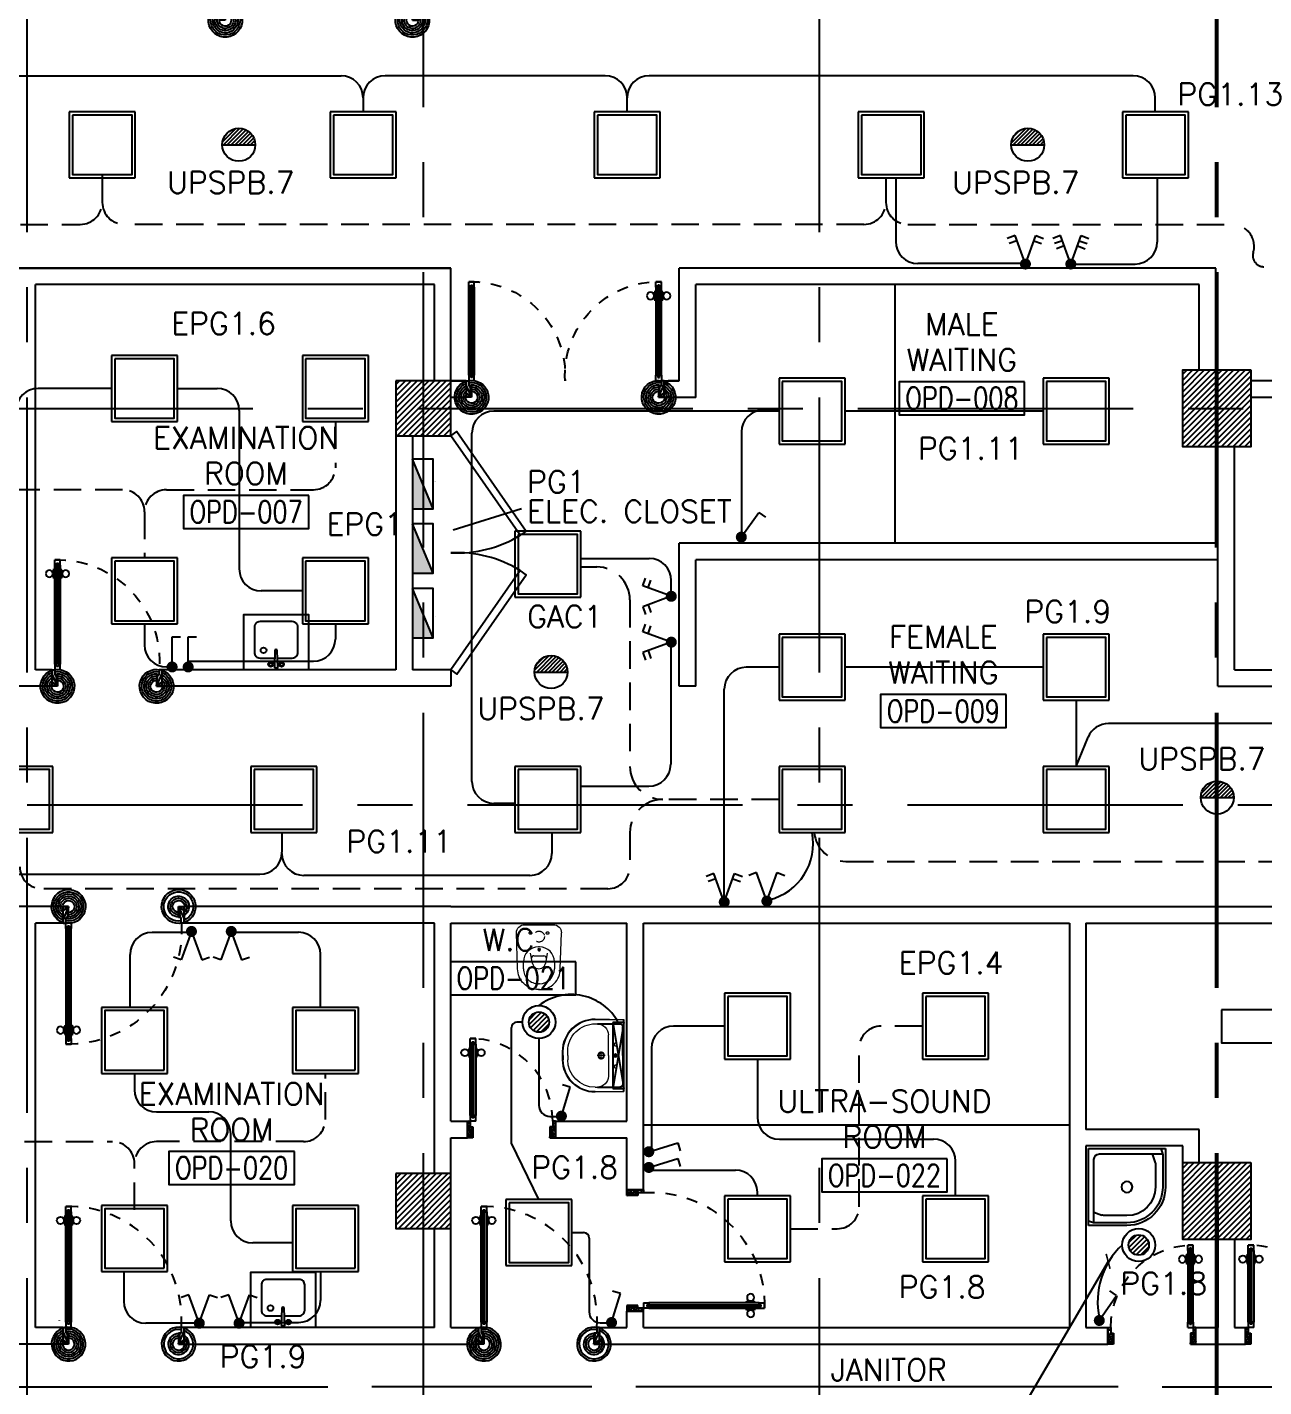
# Model space of a CAD drawing. Extents: x -10 to 91, y -4 to 87.
# Drawn here: x 35.14 to 46.38, y 20 to 32.35 of the extents above; entities that cross this region are included whole.
import ezdxf
from ezdxf.enums import TextEntityAlignment as Align

# ---------------------------------------------------------------- set-up
doc = ezdxf.new("R2010")
doc.units = 0
doc.header["$MEASUREMENT"] = 0
for name, pattern in [('CENTERX2', [4, 2.5, -0.5, 0.5, -0.5]), ('DASHED', [0.75, 0.5, -0.25]), ('HIDDEN', [0.375, 0.25, -0.125]), ('HIDDEN2', [0.1875, 0.125, -0.0625])]:
    doc.linetypes.add(name, pattern=pattern)
doc.layers.get('0').update_dxf_attribs({"linetype": 'CONTINUOUS'})
for name, color, linetype in [('AXES', 11, 'CENTERX2'), ('COL', 11, 'CONTINUOUS'), ('DOOR', 11, 'CONTINUOUS'), ('E-CLINE', 2, 'CONTINUOUS'), ('E-HLINE', 2, 'HIDDEN'), ('E-LI', 4, 'CONTINUOUS'), ('E-LITE', 4, 'CONTINUOUS'), ('E-PANELBX', 3, 'CONTINUOUS'), ('E-SWITCH', 4, 'CONTINUOUS'), ('E-TRXT', 4, 'CONTINUOUS'), ('E-WI', 6, 'CONTINUOUS'), ('EJ', 11, 'CONTINUOUS'), ('EL-LITE', 4, 'CONTINUOUS'), ('FIX', 11, 'CONTINUOUS'), ('HAT', 11, 'CONTINUOUS'), ('ME-FIX', 11, 'CONTINUOUS'), ('RM-BOX', 11, 'CONTINUOUS'), ('RM-NAME', 11, 'CONTINUOUS'), ('RM-NO', 11, 'CONTINUOUS'), ('WALL', 11, 'CONTINUOUS')]:
    doc.layers.add(name, color=color, linetype=linetype)
doc.styles.add('ROMANS', font='ROMANS.shx', dxfattribs={"width": 0.6})
doc.dimstyles.new('STANDARD in', dxfattribs={"dimtxt": 0.2, "dimasz": 0.1, "dimexe": 0.07, "dimexo": 0.05, "dimgap": 0.1, "dimtad": 1, "dimdec": 0, "dimlfac": 1000, "dimzin": 0, "dimdsep": 46, "dimtxsty": 'ROMANS', "dimblk": 'ARCHTICK', "dimcen": 0.05, "dimdle": 0.05, "dimclrd": 7, "dimclre": 7, "dimclrt": 2, "dimadec": 0, "dimazin": 0, "dimtfac": 1, "dimtdec": 0, "dimtmove": 2, "dimatfit": 3, "dimldrblk": 'ARCHTICK', "dimfxl": 0, "dimtolj": 1, "dimtzin": 0, "dimarcsym": 0})

# ---------------------------------------------------------------- blocks, each defined once
blk = doc.blocks.new('A$C272A55A0')
at = {"layer": 'DOOR', "color": 0, "linetype": 'ByBlock'}
for p, q in [((0, 900), (0, 1050)), ((50, 1050), (0, 1050)), ((50, 950), (50, 1050)), ((1750, 950), (1750, 1050)), ((1750, 1050), (1800, 1050)), ((1800, 1050), (1800, 900)), ((0, 900), (25, 900)), ((25, 950), (50, 950)), ((25, 900), (25, 950)), ((75, 900), (25, 900)), ((25, 850), (25, 900)), ((58, 870), (42, 870)), ((42, 870), (42, 850)), ((58, 850), (58, 870)), ((75, 900), (75, 850)), ((1725, 900), (1775, 900)), ((1725, 900), (1725, 850)), ((1742, 870), (1758, 870)), ((1742, 850), (1742, 870)), ((1775, 950), (1750, 950)), ((1758, 870), (1758, 850)), ((1775, 900), (1775, 950)), ((1800, 900), (1775, 900)), ((1775, 850), (1775, 900)), ((42, 850), (25, 850)), ((75, 850), (58, 850)), ((1725, 850), (1742, 850)), ((1758, 850), (1775, 850)), ((1718, 160), (1709, 160)), ((1709, 95), (1709, 160)), ((1725, 173), (1718, 173)), ((1718, 173), (1718, 83)), ((1718, 95), (1718, 160)), ((1775, 173), (1782, 173)), ((1782, 173), (1782, 83)), ((1782, 160), (1791, 160)), ((1782, 95), (1782, 160)), ((1791, 95), (1791, 160)), ((25, 50), (42, 50)), ((25, 50), (25, 0)), ((25, 0), (75, 0)), ((75, 0), (25, 0)), ((42, 50), (42, 30)), ((42, 30), (58, 30)), ((58, 50), (75, 50)), ((58, 50), (58, 30)), ((75, 50), (75, 0)), ((1718, 95), (1709, 95)), ((1725, 83), (1718, 83)), ((1742, 50), (1725, 50)), ((1725, 50), (1725, 0)), ((1775, 0), (1725, 0)), ((1725, 0), (1775, 0)), ((1742, 50), (1742, 30)), ((1758, 30), (1742, 30)), ((1775, 50), (1758, 50)), ((1758, 50), (1758, 30)), ((1775, 83), (1782, 83)), ((1775, 50), (1775, 0)), ((1782, 95), (1791, 95))]:
    blk.add_line(p, q, dxfattribs=at)
at = {"layer": 'DOOR', "color": 9, "linetype": 'ByBlock'}
for p, q in [((50, 1050), (0, 1010)), ((50, 1050), (0, 937)), ((50, 1050), (37, 950)), ((1750, 1050), (1800, 1010)), ((1750, 1050), (1800, 937)), ((1750, 1050), (1763, 950))]:
    blk.add_line(p, q, dxfattribs=at)
at = {"layer": 'DOOR', "linetype": 'ByBlock'}
for p, q in [((25, 850), (25, 50)), ((42, 850), (42, 50)), ((58, 850), (58, 50)), ((75, 50), (75, 850)), ((1725, 50), (1725, 850)), ((1742, 850), (1742, 50)), ((1758, 850), (1758, 50)), ((1775, 850), (1775, 50))]:
    blk.add_line(p, q, dxfattribs=at)
at = {"layer": 'DOOR', "color": 0, "linetype": 'ByBlock'}
for centre in [(1676, 128), (1824, 128)]:
    blk.add_circle(centre, 32.4, dxfattribs=at)
at = {"layer": 'DOOR', "color": 9, "linetype": 'ByBlock'}
for centre, radius, start, end in [((50, 1050), 54.4, 203.2074, 270), ((50, 1050), 74.4, 227.7764, 270), ((50, 1050), 34.4, 180, 270), ((50, 1050), 14.4, 180, 270), ((1750, 1050), 14.4, 270, 0), ((1750, 1050), 34.4, 270, 0), ((1750, 1050), 54.4, 270, 336.7926), ((1750, 1050), 74.4, 270, 312.2236), ((50, 1050), 94.4, 238.0182, 270), ((50, 1050), 114, 244.0838, 257.3774), ((50, 1050), 134, 248.1598, 259.28), ((50, 1050), 154, 251.1053, 256.2858), ((1750, 1050), 94.4, 270, 301.9818), ((1750, 1050), 114, 282.6226, 295.9162), ((1750, 1050), 134, 280.72, 291.8402), ((1750, 1050), 154, 283.7142, 288.8947)]:
    blk.add_arc(centre, radius, start, end, dxfattribs=at)
at = {"layer": 'DOOR', "linetype": 'HIDDEN', "ltscale": 0.5}
for centre, start, end in [((50, 851), 268.3174, 3.2965), ((1750, 851), 176.7035, 271.6826)]:
    blk.add_arc(centre, 851, start, end, dxfattribs=at)
at = {"layer": 'WALL', "linetype": 'ByBlock'}
blk.add_line((1800, 900), (1800, 1050), dxfattribs=at)
blk = doc.blocks.new('*X81')
at = {"color": 0}
for p, q in [((49339, 17891), (49810, 18361)), ((49339, 17944), (49757, 18361)), ((49339, 17997), (49704, 18361)), ((49339, 18050), (49650, 18361)), ((49339, 18103), (49597, 18361)), ((49339, 18156), (49544, 18361)), ((49339, 18209), (49491, 18361)), ((49339, 18262), (49438, 18361)), ((49339, 18315), (49385, 18361)), ((49363, 17861), (49839, 18338)), ((49416, 17861), (49839, 18285)), ((49469, 17861), (49839, 18232)), ((49522, 17861), (49839, 18179)), ((49575, 17861), (49839, 18125)), ((49628, 17861), (49839, 18072)), ((49681, 17861), (49839, 18019)), ((49734, 17861), (49839, 17966)), ((49787, 17861), (49839, 17913))]:
    blk.add_line(p, q, dxfattribs=at)
blk = doc.blocks.new('COL50')
at = {"layer": 'COL'}
blk.add_lwpolyline([(-250, 250), (-250, -250), (250, -250), (250, 250)], close=True, dxfattribs=at)
blk = doc.blocks.new('*X80')
at = {"color": 0}
for p, q in [((49339, 25103), (49797, 25561)), ((49339, 25156), (49744, 25561)), ((49339, 25209), (49691, 25561)), ((49339, 25262), (49638, 25561)), ((49339, 25315), (49585, 25561)), ((49339, 25368), (49532, 25561)), ((49339, 25421), (49479, 25561)), ((49339, 25474), (49426, 25561)), ((49339, 25527), (49373, 25561)), ((49350, 25061), (49839, 25550)), ((49403, 25061), (49839, 25497)), ((49456, 25061), (49839, 25444)), ((49509, 25061), (49839, 25391)), ((49562, 25061), (49839, 25338)), ((49615, 25061), (49839, 25285)), ((49668, 25061), (49839, 25232)), ((49721, 25061), (49839, 25179)), ((49774, 25061), (49839, 25126)), ((49827, 25061), (49839, 25073))]:
    blk.add_line(p, q, dxfattribs=at)
blk = doc.blocks.new('A$C74DC60CF')
at = {"layer": 'DOOR', "color": 0, "linetype": 'ByBlock'}
for p, q in [((81, 1200), (81, 1250)), ((131, 1250), (81, 1250)), ((81, 1250), (131, 1250)), ((131, 1200), (131, 1250)), ((65, 1155), (65, 1090)), ((74, 1155), (65, 1155)), ((74, 1078), (74, 1168)), ((81, 1168), (74, 1168)), ((74, 1155), (74, 1090)), ((81, 1200), (98, 1200)), ((98, 1200), (98, 1220)), ((98, 1220), (114, 1220)), ((114, 1200), (114, 1220)), ((114, 1200), (131, 1200)), ((131, 1168), (138, 1168)), ((138, 1078), (138, 1168)), ((138, 1155), (138, 1090)), ((138, 1155), (147, 1155)), ((147, 1155), (147, 1090)), ((74, 1090), (65, 1090)), ((81, 1078), (74, 1078)), ((131, 1078), (138, 1078)), ((138, 1090), (147, 1090)), ((56, 150), (56, 0)), ((56, 150), (81, 150)), ((98, 200), (81, 200)), ((81, 200), (81, 150)), ((131, 150), (81, 150)), ((81, 150), (81, 100)), ((98, 180), (98, 200)), ((114, 180), (98, 180)), ((131, 200), (114, 200)), ((114, 200), (114, 180)), ((131, 150), (131, 200)), ((1131, 150), (1131, 100)), ((1156, 150), (1131, 150)), ((1156, 150), (1156, 0)), ((1156, 0), (1156, 150)), ((106, 0), (56, 0)), ((81, 100), (106, 100)), ((106, 100), (106, 0)), ((1131, 100), (1106, 100)), ((1106, 100), (1106, 0)), ((1106, 0), (1156, 0))]:
    blk.add_line(p, q, dxfattribs=at)
at = {"layer": 'DOOR', "linetype": 'ByBlock'}
for p, q in [((81, 200), (81, 1200)), ((98, 200), (98, 1200)), ((114, 200), (114, 1200)), ((131, 1200), (131, 200))]:
    blk.add_line(p, q, dxfattribs=at)
at = {"layer": 'DOOR', "color": 9, "linetype": 'ByBlock'}
for p, q in [((106, 0), (56, 114)), ((106, 0), (56, 40)), ((106, 0), (93, 100)), ((1106, 0), (1156, 114)), ((1106, 0), (1119, 100)), ((1106, 0), (1156, 40))]:
    blk.add_line(p, q, dxfattribs=at)
at = {"layer": 'DOOR', "color": 0, "linetype": 'ByBlock'}
for centre in [(32, 1123), (179, 1123)]:
    blk.add_circle(centre, 32.4, dxfattribs=at)
at = {"layer": 'DOOR', "linetype": 'HIDDEN', "ltscale": 0.5}
blk.add_arc((106, 223), 1028, 355.9414, 91.3941, dxfattribs=at)
at = {"layer": 'DOOR', "color": 9, "linetype": 'ByBlock'}
for centre, radius, start, end in [((106, 0), 154, 103.7142, 108.8947), ((106, 0), 134, 100.72, 111.8402), ((1106, 0), 134, 68.1598, 79.28), ((1106, 0), 154, 71.1053, 76.2858), ((106, 0), 114, 102.6226, 115.9162), ((106, 0), 94.4, 90, 121.9818), ((106, 0), 74.4, 90, 132.2236), ((106, 0), 54.4, 90, 156.7926), ((106, 0), 34.4, 90, 180), ((106, 0), 14.4, 90, 180), ((1106, 0), 94.4, 58.0182, 90), ((1106, 0), 74.4, 47.7764, 90), ((1106, 0), 54.4, 23.2074, 90), ((1106, 0), 34.4, 0, 90), ((1106, 0), 14.4, 0, 90)]:
    blk.add_arc(centre, radius, start, end, dxfattribs=at)
blk = doc.blocks.new('RM1')
at = {"layer": 'RM-BOX'}
blk.add_lwpolyline([(570, -200), (-570, -200), (-570, -500), (570, -500)], close=True, dxfattribs=at)
at = {"layer": 'RM-NAME', "style": 'ROMANS'}
for tag, p in [('ROOMNAME1', (0, 324)), ('ROOMNAME2', (0, 0))]:
    blk.add_attdef(tag, text='', height=200, dxfattribs=at).set_placement(p, align=Align.MIDDLE)
at = {"layer": 'RM-NO', "style": 'ROMANS', "width": 0.8}
blk.add_attdef('ROOMNO', text='', height=200, dxfattribs=at).set_placement((0, -350), align=Align.MIDDLE)
blk = doc.blocks.new('WC')
at = {"layer": 'FIX', "lineweight": 20}
for p, q in [((475, 141), (538, 141)), ((339, 5), (339, -5)), ((395, 76), (490, 60)), ((534, 24), (540, 0)), ((540, 0), (534, -24)), ((674, 5), (674, -5)), ((490, -60), (395, -76)), ((213, -204), (210, -204)), ((538, -141), (475, -141))]:
    blk.add_line(p, q, dxfattribs=at)
at = {"layer": 'FIX', "linetype": 'Continuous', "lineweight": 20}
blk.add_line((420, -47), (420, 45), dxfattribs=at)
at = {"layer": 'FIX', "lineweight": 20}
for points in [[(210, -204, -0.414214), (137, -131), (137, 0), (137, 131, -0.414214), (210, 204)], [(727, -5), (727, 5, 0.414214), (538, 194), (210, 204)], [(727, 5), (727, -5, -0.414214), (538, -194), (210, -204)]]:
    blk.add_lwpolyline(points, format="xyb", dxfattribs=at)
at = {"layer": 'FIX', "linetype": 'HIDDEN2', "lineweight": 20, "ltscale": 0.3}
blk.add_circle((245, 0), 49.8, dxfattribs=at)
at = {"layer": 'FIX', "linetype": 'HIDDEN', "lineweight": 20, "ltscale": 0.05}
for centre in [(213, 78), (213, -77)]:
    blk.add_circle(centre, 11.6, dxfattribs=at)
at = {"layer": 'FIX', "lineweight": 20}
for centre, radius, start, end in [((475, 5), 136, 90, 180), ((538, 5), 136, 360, 90), ((464, -18), 82, 51.0758, 71.504), ((473, -7), 68.2, 27.1532, 51.0758), ((475, -5), 136, 180, 270), ((464, 18), 82, 288.496, 308.9242), ((473, 7), 68.2, 308.9242, 332.8468), ((538, -5), 136, 270, 0)]:
    blk.add_arc(centre, radius, start, end, dxfattribs=at)
at = {"layer": 'FIX', "linetype": 'Continuous', "lineweight": 20}
for centre, start, end in [((443, 46), 88.3879, 182.3338), ((442, -46), 177.6662, 271.6121)]:
    blk.add_arc(centre, 22.3, start, end, dxfattribs=at)
blk = doc.blocks.new('LAV1')
at = {"layer": 'FIX', "linetype": 'ByBlock'}
blk.add_line((-328, -25), (328, -25), dxfattribs=at)
at = {"layer": 'FIX', "linetype": 'Continuous', "lineweight": 20}
for p, q in [((-328, -285), (-328, -25)), ((328, -285), (328, -25)), ((0, -165), (-187, -165)), ((0, -165), (187, -165)), ((-288, -285), (-288, -265)), ((287, -285), (287, -265)), ((0, -535), (-38, -535)), ((0, -575), (-38, -575)), ((0, -535), (38, -535)), ((0, -575), (38, -575))]:
    blk.add_line(p, q, dxfattribs=at)
at = {"layer": 'FIX', "linetype": 'ByBlock', "ltscale": 0.3}
for p, q in [((-288, -265), (-288, -60)), ((0, -35), (-262, -35)), ((0, -35), (262, -35)), ((287, -265), (287, -60))]:
    blk.add_line(p, q, dxfattribs=at)
at = {"layer": 'FIX', "lineweight": 20}
for p, q in [((-16, -101), (15, -101)), ((0, -85), (0, -116))]:
    blk.add_line(p, q, dxfattribs=at)
at = {"layer": 'FIX', "linetype": 'DASHED', "lineweight": 20, "ltscale": 0.04}
for p, q in [((-36, -230), (37, -230)), ((0, -194), (0, -266))]:
    blk.add_line(p, q, dxfattribs=at)
at = {"layer": 'FIX', "linetype": 'Continuous', "lineweight": 20}
blk.add_lwpolyline([(295, -25), (0, -25), (-328, -25), (-334, -285, 0.414214), (-38, -582), (0, -582), (38, -582, 0.414214), (334, -285), (328, -25), (0, -25)], format="xyb", dxfattribs=at)
at = {"layer": 'FIX', "linetype": 'HIDDEN', "lineweight": 20, "ltscale": 0.05}
for centre in [(-100, -101), (100, -101)]:
    blk.add_circle(centre, 12.4, dxfattribs=at)
at = {"layer": 'FIX', "lineweight": 20}
for centre, radius in [((0, -101), 15.5), ((0, -230), 29.5), ((0, -230), 22.5)]:
    blk.add_circle(centre, radius, dxfattribs=at)
at = {"layer": 'FIX', "linetype": 'ByBlock', "ltscale": 0.3}
for centre, start, end in [((-262, -60), 90, 180), ((262, -60), 0, 90)]:
    blk.add_arc(centre, 25, start, end, dxfattribs=at)
at = {"layer": 'FIX', "linetype": 'Continuous', "lineweight": 20}
for centre, radius, start, end in [((-187, -265), 100, 90, 180), ((187, -265), 100, 0, 90), ((-38, -285), 290, 180, 270), ((-38, -285), 250, 180, 270), ((38, -285), 290, 270, 0), ((38, -285), 250, 270, 0)]:
    blk.add_arc(centre, radius, start, end, dxfattribs=at)
blk = doc.blocks.new('JAN-001')
for p, q in [((730, -30), (30, -30)), ((30, -30), (30, -730)), ((705, -80), (130, -80)), ((610, -80), (635, -152)), ((688, -30), (704, -76)), ((705, -380), (705, -84)), ((730, -380), (730, -30)), ((80, -130), (80, -705)), ((640, -380), (640, -184)), ((80, -610), (152, -635)), ((30, -688), (76, -704)), ((30, -730), (380, -730)), ((84, -705), (380, -705)), ((184, -640), (380, -640))]:
    blk.add_line(p, q)
blk.add_circle((380, -380), 50)
for centre, radius, start, end in [((130, -130), 50, 90, 180), ((680, -84), 25, 0, 19.0039), ((540, -184), 100, 0, 19.0039), ((380, -380), 350, 270, 0), ((380, -380), 325, 270, 0), ((380, -380), 260, 270, 0), ((84, -680), 25, 250.9961, 270), ((184, -540), 100, 250.9961, 270)]:
    blk.add_arc(centre, radius, start, end)
blk = doc.blocks.new('C11')
at = {"layer": 'HAT'}
h = blk.add_hatch(dxfattribs=at)
h.set_pattern_fill('ANSI31', color=256, scale=300, style=0)
h.set_pattern_definition([(45, (-383765.23, -62181), (-26.5165043, 26.5165043), [])])
h.paths.add_polyline_path([(-20, 350), (-20, 700), (-320, 700), (-320, 350)])
h.paths.add_polyline_path([(-320, 0), (-20, 0), (-20, 350), (-320, 350)])
h = blk.add_hatch(dxfattribs=at)
h.set_pattern_fill('ANSI31', color=256, scale=300, style=0)
h.set_pattern_definition([(45, (-383445.23, -62181), (-26.5165043, 26.5165043), [])])
h.paths.add_polyline_path([(300, 350), (300, 700), (0, 700), (0, 350)])
h.paths.add_polyline_path([(0, 0), (300, 0), (300, 350), (0, 350)])
at = {"layer": 'COL'}
for points in [[(-20, 700), (-20, 0), (-320, 0), (-320, 700)], [(300, 700), (300, 0), (0, 0), (0, 700)]]:
    blk.add_lwpolyline(points, close=True, dxfattribs=at)
blk = doc.blocks.new('DOOR80')
at = {"layer": 'DOOR', "color": 7, "linetype": 'ByBlock'}
for p, q in [((-150, 800), (0, 800)), ((-150, 800), (-150, 775)), ((0, 800), (-150, 800)), ((-150, 775), (-100, 775)), ((0, 750), (-114, 800)), ((-100, 775), (-100, 750)), ((0, 750), (-100, 763)), ((-100, 750), (0, 750)), ((0, 750), (-40, 800)), ((0, 750), (0, 800)), ((-850, 75), (-900, 75)), ((-900, 75), (-900, 25)), ((-900, 25), (-900, 75)), ((-850, 25), (-900, 25)), ((-850, 58), (-870, 58)), ((-870, 42), (-870, 58)), ((-850, 42), (-870, 42)), ((-850, 58), (-850, 75)), ((-850, 25), (-850, 42)), ((-727, 82), (-817, 82)), ((-817, 75), (-817, 82)), ((-817, 25), (-817, 18)), ((-727, 18), (-817, 18)), ((-805, 91), (-740, 91)), ((-805, 82), (-805, 91)), ((-805, 82), (-740, 82)), ((-805, 18), (-740, 18)), ((-805, 18), (-805, 9)), ((-805, 9), (-740, 9)), ((-740, 82), (-740, 91)), ((-740, 18), (-740, 9)), ((-727, 75), (-727, 82)), ((-727, 25), (-727, 18)), ((-150, 75), (-200, 75)), ((-200, 75), (-200, 58)), ((-200, 58), (-180, 58)), ((-180, 42), (-200, 42)), ((-200, 42), (-200, 25)), ((-200, 25), (-150, 25)), ((-180, 58), (-180, 42)), ((-150, 75), (-150, 25)), ((-150, 25), (-100, 25)), ((-150, 0), (-150, 25)), ((0, 0), (-150, 0)), ((0, 50), (-114, 0)), ((-100, 25), (-100, 50)), ((0, 50), (-100, 37)), ((-100, 50), (0, 50)), ((0, 50), (-40, 0)), ((0, 50), (0, 0))]:
    blk.add_line(p, q, dxfattribs=at)
at = {"layer": 'DOOR', "linetype": 'ByBlock'}
for p, q in [((-850, 75), (-200, 75)), ((-200, 58), (-850, 58)), ((-200, 42), (-850, 42)), ((-200, 25), (-850, 25))]:
    blk.add_line(p, q, dxfattribs=at)
at = {"layer": 'DOOR', "color": 7, "linetype": 'ByBlock'}
for centre in [(-772, 124), (-772, -24)]:
    blk.add_circle(centre, 32.4, dxfattribs=at)
at = {"layer": 'DOOR', "linetype": 'HIDDEN', "ltscale": 0.5}
blk.add_arc((-149, 23), 752, 90.0695, 176.0204, dxfattribs=at)
at = {"layer": 'DOOR', "color": 7, "linetype": 'ByBlock'}
for centre, radius, start, end in [((0, 750), 154, 161.1053, 166.2858), ((0, 750), 134, 158.1598, 169.28), ((0, 750), 94.4, 148.0182, 180), ((0, 750), 74.4, 137.7764, 180), ((0, 750), 54.4, 113.2074, 180), ((0, 750), 34.4, 90, 180), ((0, 750), 14.4, 90, 180), ((0, 50), 154, 193.7142, 198.8947), ((0, 50), 134, 190.72, 201.8402), ((0, 50), 114, 192.6226, 205.9162), ((0, 50), 94.4, 180, 211.9818), ((0, 50), 74.4, 180, 222.2236), ((0, 50), 54.4, 180, 246.7926), ((0, 50), 34.4, 180, 270), ((0, 50), 14.4, 180, 270)]:
    blk.add_arc(centre, radius, start, end, dxfattribs=at)
blk = doc.blocks.new('A$C24ED45A6')
at = {"layer": 'DOOR', "color": 0, "linetype": 'ByBlock'}
for p, q in [((925, 1100), (925, 1150)), ((925, 1150), (975, 1150)), ((975, 1150), (925, 1150)), ((942, 1100), (942, 1120)), ((958, 1120), (942, 1120)), ((958, 1100), (958, 1120)), ((975, 1100), (975, 1150)), ((909, 1055), (909, 990)), ((918, 1055), (909, 1055)), ((918, 990), (909, 990)), ((918, 978), (918, 1068)), ((925, 1068), (918, 1068)), ((918, 1055), (918, 990)), ((942, 1100), (925, 1100)), ((975, 1100), (958, 1100)), ((975, 1068), (982, 1068)), ((982, 978), (982, 1068)), ((982, 1055), (982, 990)), ((982, 1055), (991, 1055)), ((982, 990), (991, 990)), ((991, 1055), (991, 990)), ((925, 978), (918, 978)), ((975, 978), (982, 978)), ((0, 0), (0, 150)), ((0, 150), (25, 150)), ((25, 150), (25, 100)), ((925, 150), (925, 200)), ((925, 200), (942, 200)), ((925, 150), (975, 150)), ((942, 200), (942, 180)), ((942, 180), (958, 180)), ((958, 180), (958, 200)), ((958, 200), (975, 200)), ((975, 200), (975, 150)), ((1000, 150), (975, 150)), ((975, 150), (975, 100)), ((1000, 150), (1000, 0)), ((50, 0), (0, 0)), ((25, 100), (50, 100)), ((50, 100), (50, 0)), ((975, 100), (950, 100)), ((950, 100), (950, 0)), ((950, 0), (1000, 0))]:
    blk.add_line(p, q, dxfattribs=at)
at = {"layer": 'DOOR', "linetype": 'ByBlock'}
for p, q in [((925, 1100), (925, 200)), ((942, 200), (942, 1100)), ((958, 200), (958, 1100)), ((975, 200), (975, 1100))]:
    blk.add_line(p, q, dxfattribs=at)
at = {"layer": 'DOOR', "color": 9, "linetype": 'ByBlock'}
for p, q in [((50, 0), (0, 114)), ((50, 0), (0, 40)), ((50, 0), (37, 100)), ((950, 0), (1000, 114)), ((950, 0), (963, 100)), ((950, 0), (1000, 40))]:
    blk.add_line(p, q, dxfattribs=at)
at = {"layer": 'DOOR', "color": 0, "linetype": 'ByBlock'}
for centre in [(876, 1023), (1024, 1023)]:
    blk.add_circle(centre, 32.4, dxfattribs=at)
at = {"layer": 'DOOR', "linetype": 'HIDDEN', "ltscale": 0.5}
blk.add_arc((950, 222), 928, 88.456, 184.4816, dxfattribs=at)
at = {"layer": 'DOOR', "color": 9, "linetype": 'ByBlock'}
for centre, radius, start, end in [((50, 0), 154, 103.7142, 108.8947), ((50, 0), 134, 100.72, 111.8402), ((950, 0), 134, 68.1598, 79.28), ((950, 0), 154, 71.1053, 76.2858), ((50, 0), 114, 102.6226, 115.9162), ((50, 0), 94.4, 90, 121.9818), ((50, 0), 74.4, 90, 132.2236), ((50, 0), 54.4, 90, 156.7926), ((50, 0), 34.4, 90, 180), ((50, 0), 14.4, 90, 180), ((950, 0), 94.4, 58.0182, 90), ((950, 0), 74.4, 47.7764, 90), ((950, 0), 54.4, 23.2074, 90), ((950, 0), 34.4, 0, 90), ((950, 0), 14.4, 0, 90), ((950, 0), 114, 64.0838, 77.3774)]:
    blk.add_arc(centre, radius, start, end, dxfattribs=at)
at = {"layer": 'WALL'}
blk.add_line((1000, 0), (1000, 150), dxfattribs=at)
blk = doc.blocks.new('A$C180A3EE7')
at = {"layer": 'ME-FIX'}
blk.add_lwpolyline([(0.593, 0), (0.593, 0.5), (0, 0.5), (0, 0)], dxfattribs=at)
blk.add_lwpolyline([(0.309, 0.107), (0.443, 0.107, 0.414214), (0.493, 0.157), (0.493, 0.388, 0.414214), (0.443, 0.438), (0.15, 0.438, 0.414214), (0.1, 0.388), (0.1, 0.157, 0.414214), (0.15, 0.107), (0.284, 0.107)], format="xyb", dxfattribs=at)
blk.add_lwpolyline([(0.28, 0.019), (0.312, 0.019), (0.306, 0.174, 1), (0.286, 0.174)], format="xyb", close=True, dxfattribs=at)
for centre, radius in [((0.182, 0.177), 0.0255), ((0.247, 0.05), 0.0217), ((0.247, 0.05), 0.014), ((0.346, 0.05), 0.0217), ((0.346, 0.05), 0.014)]:
    blk.add_circle(centre, radius, dxfattribs=at)
blk = doc.blocks.new('L42')
at = {"layer": 'E-LITE'}
for p, q in [((0.3, 0.3), (-0.3, 0.3)), ((-0.3, 0.3), (-0.3, -0.3)), ((0.3, -0.3), (0.3, 0.3)), ((-0.3, -0.3), (0.3, -0.3))]:
    blk.add_line(p, q, dxfattribs=at)
at = {"layer": 'E-LITE', "color": 8}
blk.add_lwpolyline([(-0.27, 0.27), (-0.27, -0.27), (0.27, -0.27), (0.27, 0.27)], close=True, dxfattribs=at)
blk = doc.blocks.new('3G2W')
for p, q in [((0.329, 0.12), (0.278, 0.261)), ((0.423, 0.154), (0.372, 0.295)), ((0.517, 0.188), (0.466, 0.329)), ((0, 0), (0.517, 0.188)), ((0, 0), (0.517, -0.188)), ((0.329, -0.12), (0.278, -0.261)), ((0.423, -0.154), (0.372, -0.295)), ((0.517, -0.188), (0.466, -0.329))]:
    blk.add_line(p, q)
at = {"const_width": 0.1}
blk.add_lwpolyline([(-0.05, 0, 1), (0.05, 0, 1)], format="xyb", close=True, dxfattribs=at)
blk = doc.blocks.new('2G2W')
for p, q in [((0.423, 0.154), (0.372, 0.295)), ((0.517, 0.188), (0.466, 0.329)), ((0, 0), (0.517, 0.188)), ((0, 0), (0.517, -0.188)), ((0.423, -0.154), (0.372, -0.295)), ((0.517, -0.188), (0.466, -0.329))]:
    blk.add_line(p, q)
at = {"const_width": 0.1}
blk.add_lwpolyline([(-0.05, 0, 1), (0.05, 0, 1)], format="xyb", close=True, dxfattribs=at)
blk = doc.blocks.new('1G1W')
for p, q in [((0, 0), (0.55, 0)), ((0.55, 0), (0.55, -0.15))]:
    blk.add_line(p, q)
at = {"const_width": 0.1}
blk.add_lwpolyline([(-0.05, 0, 1), (0.05, 0, 1)], format="xyb", close=True, dxfattribs=at)
blk = doc.blocks.new('1G2W')
for p, q in [((0.517, 0.188), (0.466, 0.329)), ((0, 0), (0.517, 0.188)), ((0, 0), (0.517, -0.188)), ((0.517, -0.188), (0.466, -0.329))]:
    blk.add_line(p, q)
at = {"const_width": 0.1}
blk.add_lwpolyline([(-0.05, 0, 1), (0.05, 0, 1)], format="xyb", close=True, dxfattribs=at)
blk = doc.blocks.new('*X182')
at = {"color": 0}
for p, q in [((21548.527, 18540.142), (21548.801, 18540.415)), ((21548.529, 18539.966), (21548.977, 18540.414)), ((21548.584, 18539.845), (21549.098, 18540.359)), ((21548.672, 18539.756), (21549.187, 18540.271)), ((21548.793, 18539.7), (21549.243, 18540.15)), ((21548.966, 18539.696), (21549.246, 18539.977))]:
    blk.add_line(p, q, dxfattribs=at)
blk = doc.blocks.new('SPOT')
at = {"layer": 'E-LITE'}
for radius in [0.6, 0.369]:
    blk.add_circle((0, 0), radius, dxfattribs=at)
at = {"layer": 'E-LITE', "color": 8}
blk.add_blockref('*X182', (-21548.886, -18540.056), dxfattribs=at)
blk = doc.blocks.new('MR20')
at = {"layer": 'E-LITE'}
for p, q in [((-300, 100), (-300, 0)), ((-300, 100), (-300, 0)), ((-300, 0), (300, 0)), ((-300, 0), (300, 0)), ((-300, 0), (300, 0)), ((-300, 0), (-300, 0)), ((300, 0), (300, 100)), ((300, 0), (300, 100)), ((300, 0), (300, 0))]:
    blk.add_line(p, q, dxfattribs=at)
at = {"layer": 'E-LITE', "color": 3}
blk.add_line((300, 100), (-300, 100), dxfattribs=at)
at = {"layer": 'E-LITE', "color": 8}
for p, q in [((300, 0), (-300, 100)), ((300, 100), (-300, 0))]:
    blk.add_line(p, q, dxfattribs=at)
blk = doc.blocks.new('E-PBX')
at = {"layer": 'E-PANELBX'}
h = blk.add_hatch(color=256, dxfattribs=at)
h.paths.add_polyline_path([(34, 190), (-225, 190), (34, 81)])
h.paths.add_polyline_path([(225, 190), (34, 190), (34, 81), (225, 0)])
blk.add_line((225, 0), (-225, 190), dxfattribs=at)
blk.add_lwpolyline([(-225, 190), (225, 190), (225, 0), (-225, 0)], close=True, dxfattribs=at)
blk = doc.blocks.new('EL')
at = {"layer": 'EL-LITE'}
h = blk.add_hatch(dxfattribs=at)
h.set_pattern_fill('ANSI31', color=4, scale=0.2, style=0)
h.set_pattern_definition([(45, (587.071197, 567.777136), (-0.0176776695, 0.0176776695), [])])
h.paths.add_polyline_path([(0.15, 0, 1), (-0.15, 0)])
at = {"layer": 'EL-LITE', "color": 4}
blk.add_line((-0.15, 0), (0.15, 0), dxfattribs=at)
blk.add_circle((0, 0), 0.15, dxfattribs=at)
blk = doc.blocks.new('FLS240')
at = {"layer": 'E-LI'}
blk.add_lwpolyline([(-0.6, 0.15), (-0.6, -0.15), (0.6, -0.15), (0.6, 0.15)], close=True, dxfattribs=at)
blk.add_circle((0, 0), 0.1, dxfattribs=at)

msp = doc.modelspace()

# ---------------------------------------------------------------- linework, layer by layer
at = {"layer": 'AXES'}
for p, q in [((38.7439, 7.6211), (38.7439, 86.0986)), ((45.9439, 7.6211), (45.9439, 85.7579)), ((45.9639, 7.6211), (45.9639, 85.7579)), ((35.1439, 14.4854), (35.1439, 73.3054)), ((42.3439, 14.4854), (42.3439, 73.3054)), ((2.6925, 28.8854), (71.7839, 28.8854)), ((11.1439, 25.2854), (71.7839, 25.2854))]:
    msp.add_line(p, q, dxfattribs=at)
at = {"layer": 'E-CLINE', "color": 4}
for p, q in [((33.6258, 31.9065), (37.9958, 31.9065)), ((40.3958, 31.9065), (38.3958, 31.9065)), ((45.1943, 31.9065), (40.7958, 31.9065)), ((38.1958, 31.7065), (38.1958, 31.5796)), ((40.5958, 31.5796), (40.5958, 31.7065)), ((45.3943, 31.5796), (45.3943, 31.7065)), ((35.9096, 29.0666), (35.2427, 29.0666)), ((36.5096, 29.0666), (36.8701, 29.0666)), ((37.0701, 28.8666), (37.0701, 27.4266)), ((37.6439, 27.2266), (37.2701, 27.2266)), ((36.2096, 26.9266), (36.2096, 26.7363)), ((37.9439, 26.9266), (37.9439, 26.7887)), ((36.6064, 26.5887), (37.7439, 26.5887)), ((36.4353, 26.5363), (36.4096, 26.5363)), ((39.5754, 25.2973), (39.3846, 25.2973)), ((37.457, 25.0336), (37.457, 24.853)), ((39.9118, 25.0336), (39.9118, 24.8428)), ((32.8754, 24.653), (37.257, 24.653)), ((39.7118, 24.6428), (37.657, 24.6428)), ((36.1189, 22.8442), (36.1189, 22.695)), ((36.3189, 22.495), (36.7927, 22.495)), ((36.9927, 21.5042), (36.9927, 22.295)), ((37.5532, 21.3042), (37.1927, 21.3042)), ((33.4754, 19.9974), (37.8754, 19.9974)), ((40.2754, 19.9974), (38.2754, 19.9974)), ((45.0566, 19.9974), (40.6754, 19.9974)), ((45.4566, 19.9974), (47.4566, 19.9974))]:
    msp.add_line(p, q, dxfattribs=at)
for centre, start, end in [((37.9958, 31.7065), 0, 90), ((38.3958, 31.7065), 90, 180), ((40.3958, 31.7065), 0, 90), ((40.7958, 31.7065), 90, 180), ((45.1943, 31.7065), 0, 90), ((35.2427, 28.8666), 90, 180), ((36.8701, 28.8666), 0, 90), ((37.2701, 27.4266), 180, 270), ((36.4096, 26.7363), 180, 270), ((37.7439, 26.7887), 270, 0), ((39.3846, 25.4973), 180, 270), ((37.257, 24.853), 270, 0), ((37.657, 24.8428), 180, 270), ((39.7118, 24.8428), 270, 0), ((36.3189, 22.695), 180, 270), ((36.7927, 22.295), 0, 90), ((37.1927, 21.5042), 180, 270)]:
    msp.add_arc(centre, 0.2, start, end, dxfattribs=at)
at = {"layer": 'E-HLINE', "color": 4}
for p, q in [((35.8258, 31.0096), (35.8258, 30.7566)), ((42.9469, 30.9796), (42.9469, 30.7566)), ((34.3319, 30.5566), (35.6258, 30.5566)), ((42.7469, 30.5566), (36.0258, 30.5566)), ((43.1469, 30.5566), (46.093, 30.5566)), ((37.9439, 28.7666), (37.9439, 28.3466)), ((36.0096, 28.1466), (34.3689, 28.1466)), ((36.4096, 28.1466), (37.7439, 28.1466)), ((36.2096, 27.9466), (36.2096, 27.5266)), ((40.1754, 27.445), (40.32, 27.445)), ((40.62, 27.145), (40.62, 25.6785)), ((41.9754, 25.3336), (40.92, 25.3336)), ((40.62, 25.0336), (40.62, 24.722)), ((42.5826, 24.7693), (49.3754, 24.7693)), ((40.42, 24.522), (35.2754, 24.522)), ((43.2789, 23.2729), (42.9038, 23.2729)), ((42.7038, 21.6329), (42.7038, 23.0729)), ((37.8532, 22.4242), (37.8532, 22.8442)), ((34.3689, 22.2242), (35.9189, 22.2242)), ((37.6532, 22.2242), (36.3189, 22.2242)), ((36.1189, 21.6042), (36.1189, 22.0242)), ((42.0789, 21.4329), (42.5038, 21.4329))]:
    msp.add_line(p, q, dxfattribs=at)
for centre, radius, start, end in [((35.6258, 30.7566), 0.2, 270, 0), ((36.0258, 30.7566), 0.2, 180, 270), ((42.7469, 30.7566), 0.2, 270, 0), ((43.1469, 30.7566), 0.2, 180, 270), ((46.093, 30.3566), 0.2, 343.63289, 90), ((46.3809, 30.272), 0.1, 163.63289, 270.0615), ((37.7439, 28.3466), 0.2, 270, 0), ((36.0096, 27.9466), 0.2, 0, 90), ((36.4096, 27.9466), 0.2, 90, 180), ((40.32, 27.145), 0.3, 0, 90), ((40.92, 25.6336), 0.3, 180, 270), ((40.92, 25.0336), 0.3, 90, 180), ((42.5851, 25.0603), 0.291, 185.27433, 269.50647), ((35.2754, 24.722), 0.2, 180, 270), ((40.42, 24.722), 0.2, 270, 0), ((42.9038, 23.0729), 0.2, 90, 180), ((37.6532, 22.4242), 0.2, 270, 0), ((35.9189, 22.0242), 0.2, 0, 90), ((36.3189, 22.0242), 0.2, 90, 180), ((42.5038, 21.6329), 0.2, 270, 0)]:
    msp.add_arc(centre, radius, start, end, dxfattribs=at)
at = {"layer": 'E-LITE'}
msp.add_line((44.6754, 25.6336), (44.7848, 25.8987), dxfattribs=at)
msp.add_arc((44.9697, 25.8224), 0.2, 90, 157.58161, dxfattribs=at)
at = {"layer": 'E-SWITCH', "color": 4}
for p, q in [((43.0367, 30.9796), (43.0367, 30.4017)), ((45.4118, 30.9796), (45.4118, 30.3966)), ((44.2128, 30.2017), (43.2367, 30.2017)), ((44.6273, 30.1966), (45.2118, 30.1966)), ((41.9754, 28.8602), (39.3846, 28.8602)), ((41.9754, 28.8711), (41.8187, 28.8711)), ((44.3754, 28.8602), (42.5754, 28.8602)), ((39.1846, 25.4973), (39.1846, 28.6602)), ((41.6338, 28.6711), (41.6338, 27.7571)), ((40.1754, 27.5217), (40.7966, 27.5217)), ((40.9966, 27.1743), (40.9966, 27.3217)), ((40.9915, 26.7598), (40.9915, 25.6527)), ((41.9754, 26.5336), (41.6779, 26.5336)), ((44.3754, 26.5336), (42.5754, 26.5336)), ((41.4779, 24.3761), (41.4779, 26.3336)), ((44.6754, 26.2336), (44.6754, 25.6336)), ((46.8754, 26.0224), (44.9697, 26.0224)), ((40.1754, 25.4527), (40.7915, 25.4527)), ((36.6327, 24.1243), (36.278, 24.1243)), ((36.9949, 24.126), (37.6094, 24.126)), ((36.078, 23.4442), (36.078, 23.9243)), ((37.8094, 23.4442), (37.8094, 23.926)), ((39.5439, 22.2105), (39.5439, 23.2604)), ((39.6439, 23.3104), (39.5939, 23.3104)), ((41.4789, 23.2729), (41.0164, 23.2729)), ((39.7939, 23.1604), (39.7939, 22.5536)), ((40.8164, 23.0729), (40.8164, 22.1226)), ((41.7789, 22.9729), (41.7789, 22.4472)), ((39.8939, 22.4536), (39.9969, 22.4536)), ((41.9789, 22.2472), (43.3789, 22.2472)), ((39.7939, 21.6979), (39.5439, 22.2105)), ((43.5789, 21.7329), (43.5789, 22.0472)), ((40.7999, 21.9661), (41.5789, 21.9661)), ((41.7789, 21.7329), (41.7789, 21.7661)), ((40.0939, 21.3979), (40.1997, 21.3979)), ((40.2497, 21.3479), (40.2497, 20.6786)), ((36.0207, 21.0442), (36.0207, 20.7747)), ((37.8094, 21.0442), (37.8094, 20.7822)), ((35.4326, 20.6024), (35.4326, 20.5992)), ((36.7074, 20.5747), (36.2207, 20.5747)), ((37.0718, 20.5822), (37.6094, 20.5822)), ((40.3497, 20.5786), (40.4527, 20.5786))]:
    msp.add_line(p, q, dxfattribs=at)
for centre, radius, start, end in [((43.2367, 30.4017), 0.2, 180, 270), ((45.2118, 30.3966), 0.2, 270, 0), ((39.3846, 28.6602), 0.2, 90, 180), ((41.8338, 28.6711), 0.2, 90, 180), ((40.7966, 27.3217), 0.2, 0, 90), ((41.6779, 26.3336), 0.2, 90, 180), ((40.7915, 25.6527), 0.2, 270, 0), ((41.759, 24.9318), 0.5264, 284.10745, 11.15398), ((36.278, 23.9243), 0.2, 90, 180), ((37.6094, 23.926), 0.2, 0, 90), ((40.0889, 23.0764), 0.4843, 28.36172, 127.5291), ((39.5939, 23.2604), 0.05, 90, 180), ((41.0164, 23.0729), 0.2, 90, 180), ((39.8939, 22.5536), 0.1, 180, 270), ((41.9789, 22.4472), 0.2, 180, 270), ((43.3789, 22.0472), 0.2, 0, 90), ((41.5789, 21.7661), 0.2, 360, 90), ((40.1997, 21.3479), 0.05, 0, 90), ((45.5733, 20.7711), 0.7029, 132.974, 191.99182), ((36.2207, 20.7747), 0.2, 180, 270), ((37.6094, 20.7822), 0.2, 270, 0), ((40.3497, 20.6786), 0.1, 180, 270)]:
    msp.add_arc(centre, radius, start, end, dxfattribs=at)
at = {"layer": 'E-WI', "color": 4}
for points in [[(38.85, 28.2193, 0, 0.1162, 0), (39.0821, 28.2293, 0, 0, 0), (39.1535, 28.2332, 0, 0, 0), (39.5561, 28.2351, 0, 0, 0)], [(38.85, 26.995, 0, 0.1162, 0), (39.0821, 27.0049, 0, 0, 0), (39.1535, 27.0088, 0, 0, 0), (39.5561, 27.0108, 0, 0, 0)]]:
    msp.add_lwpolyline(points, format="xyseb", dxfattribs=at)
at = {"layer": 'HAT'}
msp.add_line((39.0139, 27.7823), (39.6342, 27.976), dxfattribs=at)
at = {"layer": 'ME-FIX'}
for p, q in [((43.0264, 30.0104), (43.0264, 27.6604)), ((44.6139, 22.3729), (40.7439, 22.3729))]:
    msp.add_line(p, q, dxfattribs=at)
at = {"layer": 'WALL'}
for p, q in [((38.9939, 30.1604), (32.8189, 30.1604)), ((34.1939, 30.1604), (38.9939, 30.1604)), ((38.9939, 29.1354), (38.9939, 30.1604)), ((45.9439, 30.1604), (41.0689, 30.1604)), ((41.0689, 29.1354), (41.0689, 30.1604)), ((45.9439, 29.1354), (45.9439, 30.1604)), ((38.8439, 30.0104), (35.2189, 30.0104)), ((35.2189, 26.5104), (35.2189, 30.0104)), ((38.8439, 29.1354), (38.8439, 30.0104)), ((45.7939, 30.0104), (41.2189, 30.0104)), ((41.2189, 28.9854), (41.2189, 30.0104)), ((45.7939, 29.2354), (45.7939, 30.0104)), ((38.9939, 29.1354), (39.1314, 29.1354)), ((39.1314, 29.1354), (38.9939, 29.1354)), ((39.1314, 29.1354), (39.1314, 28.9854)), ((40.9314, 29.1354), (40.9314, 28.9854)), ((40.9314, 29.1354), (41.0689, 29.1354)), ((41.0689, 29.1354), (40.9689, 29.1354)), ((55.2639, 29.1354), (46.2639, 29.1354)), ((39.1314, 28.9854), (38.9939, 28.9854)), ((39.0689, 28.9854), (39.1314, 28.9854)), ((41.0689, 28.9854), (40.9314, 28.9854)), ((41.2189, 28.9854), (40.9689, 28.9854)), ((50.5139, 28.9854), (46.2639, 28.9854)), ((38.4939, 28.6354), (38.4939, 26.5104)), ((38.6439, 28.6354), (38.6439, 26.5104)), ((45.9639, 26.3604), (45.9639, 28.6354)), ((46.1139, 26.5104), (46.1139, 28.5354)), ((45.9639, 27.6604), (41.0689, 27.6604)), ((41.0689, 26.3604), (41.0689, 27.6604)), ((45.9639, 27.5104), (41.2189, 27.5104)), ((41.2189, 26.3604), (41.2189, 27.5104)), ((35.3689, 26.5104), (35.2189, 26.5104)), ((35.3689, 26.3604), (35.3689, 26.5104)), ((36.3689, 26.3604), (36.3689, 26.5104)), ((38.4939, 26.5104), (36.3689, 26.5104)), ((38.9939, 26.5104), (38.6439, 26.5104)), ((38.9939, 26.5104), (38.9939, 26.3604)), ((38.9939, 26.5104), (38.9939, 26.3604)), ((46.1139, 26.5104), (49.4139, 26.5104)), ((35.3689, 26.3604), (32.5939, 26.3604)), ((38.9939, 26.3604), (36.3689, 26.3604)), ((41.2189, 26.3604), (41.0689, 26.3604)), ((45.9639, 26.3604), (49.4139, 26.3604)), ((35.4689, 24.3604), (34.8189, 24.3604)), ((35.4689, 24.2104), (35.4689, 24.3604)), ((38.9939, 24.3604), (36.5689, 24.3604)), ((36.5689, 24.2104), (36.5689, 24.3604)), ((38.9939, 24.3604), (48.4389, 24.3604)), ((35.2189, 20.5354), (35.2189, 24.2104)), ((35.4689, 24.2104), (35.2189, 24.2104)), ((35.4689, 24.2104), (35.4689, 24.2104)), ((38.8439, 24.2104), (36.5689, 24.2104)), ((36.5689, 24.2104), (36.5689, 24.2104)), ((38.8439, 21.9354), (38.8439, 24.2104)), ((38.9939, 22.4104), (38.9939, 24.2104)), ((38.9939, 24.2104), (40.5939, 24.2104)), ((40.5939, 22.4104), (40.5939, 24.2104)), ((40.7439, 24.2104), (44.6139, 24.2104)), ((40.7439, 21.7854), (40.7439, 24.2104)), ((44.6139, 24.2104), (44.6139, 20.5354)), ((44.7639, 24.2104), (48.2889, 24.2104)), ((44.7639, 24.2104), (44.7639, 22.3354)), ((38.9939, 22.4104), (39.1439, 22.4104)), ((39.1439, 22.4104), (39.1439, 22.2604)), ((39.1439, 22.2604), (39.1439, 22.4104)), ((39.9439, 22.4104), (39.9439, 22.2604)), ((39.9439, 22.2604), (39.9439, 22.4104)), ((39.9439, 22.4104), (40.5939, 22.4104)), ((38.9939, 21.9354), (38.9939, 22.2604)), ((38.9939, 22.2604), (39.1439, 22.2604)), ((39.9439, 22.2604), (40.5939, 22.2604)), ((40.5939, 21.7854), (40.5939, 22.2604)), ((45.6439, 22.3354), (44.7639, 22.3354)), ((45.7939, 22.3354), (44.7639, 22.3354)), ((45.7939, 22.0354), (45.7939, 22.3354)), ((44.7639, 22.1854), (44.7639, 20.5354)), ((45.6439, 22.1854), (44.7639, 22.1854)), ((45.6439, 22.0354), (45.6439, 22.1854)), ((40.5939, 21.7854), (40.7439, 21.7854)), ((45.9639, 21.6104), (45.9639, 20.5354)), ((38.8439, 20.5354), (38.8439, 21.4354)), ((38.9939, 20.5354), (38.9939, 21.4354)), ((46.1139, 21.3354), (46.1139, 20.5354)), ((40.5939, 20.5354), (40.5939, 20.6854)), ((40.5939, 20.6854), (40.7439, 20.6854)), ((40.7439, 20.5354), (40.7439, 20.6854)), ((35.4689, 20.5354), (35.2189, 20.5354)), ((35.4689, 20.3854), (35.4689, 20.5354)), ((38.8439, 20.5354), (36.5689, 20.5354)), ((36.5689, 20.3854), (36.5689, 20.5354)), ((38.9939, 20.5354), (39.2439, 20.5354)), ((39.2439, 20.3854), (39.2439, 20.5354)), ((40.3439, 20.5354), (40.5939, 20.5354)), ((40.3439, 20.3854), (40.3439, 20.5354)), ((40.7439, 20.5354), (44.6139, 20.5354)), ((44.7639, 20.5354), (44.9639, 20.5354)), ((44.9639, 20.3854), (44.9639, 20.5354)), ((45.7639, 20.5354), (45.9439, 20.5354)), ((45.7639, 20.3854), (45.7639, 20.5354)), ((46.1139, 20.5354), (46.2139, 20.5354)), ((46.2139, 20.5354), (46.2139, 20.3854)), ((35.4689, 20.3854), (34.8189, 20.3854)), ((36.5689, 20.3854), (39.2439, 20.3854)), ((40.3439, 20.3854), (44.9639, 20.3854)), ((45.7639, 20.3854), (45.9439, 20.3854)), ((45.9639, 20.3854), (45.9439, 20.3854)), ((45.9639, 20.3854), (46.2139, 20.3854))]:
    msp.add_line(p, q, dxfattribs=at)
for points in [[(38.9939, 28.6354), (39.0491, 28.6738), (39.6781, 27.7711), (39.623, 27.7327)], [(38.9939, 26.5104), (39.0491, 26.472), (39.6781, 27.3747), (39.623, 27.4131)]]:
    msp.add_lwpolyline(points, close=True, dxfattribs=at)
for centre, start, end in [((39.0491, 28.6738), 267.13243, 301.37409), ((39.0491, 26.472), 58.62591, 92.86757)]:
    msp.add_arc(centre, 1.1023, start, end, dxfattribs=at)

# ---------------------------------------------------------------- block references
at = {"layer": 'COL', "xscale": 0.001000000047497451, "yscale": 0.0009999999892897904, "zscale": 0.001}
for p in [(38.7439, 28.8854), (38.7439, 21.6854)]:
    msp.add_blockref('COL50', p, dxfattribs=at)
at = {"layer": 'DOOR', "color": 0, "yscale": 0.0009999999892897904, "zscale": 0.001}
for name, p, xscale, rotation in [('A$C272A55A0', (36.8939, 33.4608), -0.001000000047497451, 180), ('A$C272A55A0', (39.1314, 30.0358), -0.001000000047497451, 180), ('A$C74DC60CF', (35.413, 24.3604), -0.001000000047497451, 180), ('A$C74DC60CF', (40.5939, 20.6295), -0.0009999999892897904, 270)]:
    msp.add_blockref(name, p, dxfattribs=dict(at, xscale=xscale, rotation=rotation))
for name, p, xscale in [('A$C24ED45A6', (36.3689, 26.3604), -0.001000000047497451), ('A$C74DC60CF', (35.413, 20.3854), 0.001000000047497451), ('A$C74DC60CF', (39.188, 20.3854), 0.001000000047497451)]:
    msp.add_blockref(name, p, dxfattribs=dict(at, xscale=xscale))
at = {"layer": 'DOOR', "yscale": 0.0009999999892897904, "zscale": 0.001}
for p, xscale, rotation in [((39.1439, 22.2604), 0.0009999999892897904, 270), ((45.7647, 20.3854), -0.0009999999892897904, 90), ((46.2139, 20.3854), 0.0009999999892897904, 270)]:
    msp.add_blockref('DOOR80', p, dxfattribs=dict(at, xscale=xscale, rotation=rotation))
at = {"layer": 'E-LITE', "color": 4}
for p in [(35.8258, 31.2796), (38.1958, 31.2796), (40.5958, 31.2796), (42.9958, 31.2796), (45.3958, 31.2796), (36.2096, 29.0666), (37.9439, 29.0666), (42.2754, 28.8602), (44.6754, 28.8602), (39.8754, 27.471), (36.2096, 27.2266), (37.9439, 27.2266), (42.2754, 26.5336), (44.6754, 26.5336), (35.0754, 25.3336), (37.4754, 25.3336), (39.8754, 25.3336), (42.2754, 25.3336), (44.6754, 25.3336), (41.7789, 23.2729), (43.5789, 23.2729), (39.7939, 21.3979), (41.7789, 21.4329), (43.5789, 21.4329)]:
    msp.add_blockref('L42', p, dxfattribs=at)
at = {"layer": 'E-LITE'}
for name, p in [('EL', (37.0664, 31.2796)), ('EL', (44.2364, 31.2796)), ('EL', (39.9036, 26.4902)), ('EL', (45.9574, 25.35)), ('FLS240', (46.5963, 23.2729))]:
    msp.add_blockref(name, p, dxfattribs=at)
at = {"layer": 'E-LITE', "color": 4, "rotation": 180}
for p in [(36.1189, 23.1442), (37.8532, 23.1442), (36.1189, 21.3442), (37.8532, 21.3442)]:
    msp.add_blockref('L42', p, dxfattribs=at)
at = {"layer": 'E-LITE', "color": 4, "xscale": 0.25, "yscale": 0.25, "zscale": 0.25}
for p in [(39.7939, 23.3104), (45.2442, 21.2854)]:
    msp.add_blockref('SPOT', p, dxfattribs=at)
at = {"layer": 'E-LITE', "color": 4, "xscale": 0.0009999999892897904, "yscale": 0.0009999999892897904, "zscale": 0.001, "rotation": 89.99999999999999}
msp.add_blockref('MR20', (40.5651, 23.0064), dxfattribs=at)
at = {"layer": 'E-PANELBX', "xscale": -0.0009999999892897904, "yscale": 0.0009999999892897904, "zscale": 0.001, "rotation": 90}
for p in [(38.8339, 28.199), (38.8339, 27.6122), (38.8339, 27.0253)]:
    msp.add_blockref('E-PBX', p, dxfattribs=at)
at = {"layer": 'E-SWITCH', "color": 4, "yscale": 0.5, "zscale": 0.5}
for name, p, xscale, rotation in [('2G2W', (44.2146, 30.1966), 0.5, 90), ('3G2W', (44.6273, 30.1966), 0.5, 90), ('1G1W', (41.6329, 27.7161), 0.5, 54.37065811940157), ('2G2W', (40.9966, 27.178), 0.5, 180), ('2G2W', (40.9966, 26.7617), 0.5, 180), ('1G1W', (36.4603, 26.5363), 0.5, 90), ('1G1W', (36.6064, 26.5363), 0.5, 90), ('2G2W', (41.4779, 24.4011), 0.5, 89.99999999999999), ('1G2W', (41.8651, 24.4096), -0.5, 270), ('1G2W', (36.6362, 24.134), -0.5, 90), ('1G2W', (36.9979, 24.134), -0.5, 90), ('1G1W', (39.9977, 22.4561), -0.5, 252.9980329481127), ('1G1W', (40.7926, 22.1328), 0.5, 17.00196705188731), ('1G1W', (40.7926, 21.99), 0.5, 17.00196705188731), ('1G2W', (36.7074, 20.5747), 0.5, 90), ('1G2W', (37.069, 20.5747), 0.5, 90), ('1G1W', (40.4535, 20.5811), -0.5, 252.9980329481127), ('1G1W', (44.886, 20.6), -0.5, 235.038445113977)]:
    msp.add_blockref(name, p, dxfattribs=dict(at, xscale=xscale, rotation=rotation))
at = {"layer": 'EJ', "color": 2, "linetype": 'ByBlock', "xscale": 0.001000000047497451, "yscale": 0.0009999999892897904, "zscale": 0.001}
for p in [(45.9639, 28.5354), (45.9639, 21.3354)]:
    msp.add_blockref('C11', p, dxfattribs=at)
at = {"layer": 'FIX', "xscale": -0.0009999999892897904, "yscale": 0.0009999999892897904, "zscale": 0.001, "rotation": 90}
msp.add_blockref('JAN-001', (44.7569, 22.1924), dxfattribs=at)
at = {"layer": 'HAT', "xscale": 0.001000000047497451, "yscale": 0.0009999999892897904, "zscale": 0.001}
for p, values in [((43.6375, 29.3274), {'ROOMNO': 'OPD-008', 'ROOMNAME2': 'WAITING', 'ROOMNAME1': 'MALE'}), ((37.1324, 28.2947), {'ROOMNO': 'OPD-007', 'ROOMNAME2': 'ROOM', 'ROOMNAME1': 'EXAMINATION'}), ((43.4686, 26.4851), {'ROOMNO': 'OPD-009', 'ROOMNAME2': 'WAITING', 'ROOMNAME1': 'FEMALE'}), ((39.5602, 24.0589), {'ROOMNO': 'OPD-021', 'ROOMNAME2': 'W.C.'}), ((37.001, 22.3354), {'ROOMNO': 'OPD-020', 'ROOMNAME2': 'ROOM', 'ROOMNAME1': 'EXAMINATION'}), ((42.9337, 22.268), {'ROOMNO': 'OPD-022', 'ROOMNAME2': 'ROOM', 'ROOMNAME1': 'ULTRA-SOUND'})]:
    msp.add_blockref('RM1', p, dxfattribs=at).add_auto_attribs(values)
for name in ['*X80', '*X81']:
    msp.add_blockref(name, (-10.8453, 3.5744), dxfattribs=at)
at = {"layer": 'ME-FIX'}
for p in [(37.1092, 26.5104), (37.1723, 20.5354)]:
    msp.add_blockref('A$C180A3EE7', p, dxfattribs=at)
at = {"layer": 'WALL', "yscale": 0.0009999999892897904, "zscale": 0.001, "rotation": 270}
for name, p, xscale in [('WC', (39.7939, 24.3322), 0.0009999999892897904), ('LAV1', (40.5901, 23.0064), -0.0009999999892897904)]:
    msp.add_blockref(name, p, dxfattribs=dict(at, xscale=xscale))

# ---------------------------------------------------------------- texts
at = {"layer": 'E-HLINE', "color": 4, "style": 'ROMANS'}
for s, p in [('PG1', (39.687, 28.118)), ('EPG1', (37.8638, 27.734)), ('GAC1', (39.687, 26.8936))]:
    msp.add_text(s, height=0.2, dxfattribs=at).set_placement(p)
at = {"layer": 'E-TRXT', "color": 4, "style": 'ROMANS'}
for s, p in [('PG1.13', (45.5971, 31.6387)), ('UPSPB.7', (36.4157, 30.8384)), ('UPSPB.7', (43.5489, 30.8384)), ('EPG1.6', (36.4525, 29.5563)), ('PG1.11', (43.2382, 28.4222)), ('PG1.9', (44.2053, 26.9397)), ('UPSPB.7', (39.2344, 26.0576)), ('UPSPB.7', (45.2409, 25.6013)), ('PG1.11', (38.0448, 24.8522)), ('EPG1.4', (43.0644, 23.749)), ('PG1.8', (39.7241, 21.8911)), ('PG1.8', (43.0644, 20.8043)), ('PG1.8', (45.0776, 20.8371)), ('PG1.9', (36.8937, 20.1718))]:
    msp.add_text(s, height=0.2, dxfattribs=at).set_placement(p)
at = {"layer": 'HAT', "style": 'ROMANS'}
msp.add_text('ELEC. CLOSET', height=0.2, dxfattribs=at).set_placement((39.687, 27.8501))
at = {"layer": 'RM-NAME', "style": 'ROMANS'}
msp.add_attdef('JANITOR', text='ROOMNAME', height=0.2, dxfattribs=at).set_placement((42.9728, 20.1522), align=Align.MIDDLE)

# ---------------------------------------------------------------- leaders
at = {"layer": 'RM-NAME', "color": 1, "linetype": 'ByBlock'}
msp.add_leader([(44.9661, 21.1366), (44.0344, 19.5442), (43.7869, 19.5442)], dimstyle='STANDARD in', dxfattribs=at)

doc.saveas('drawing.dxf')
